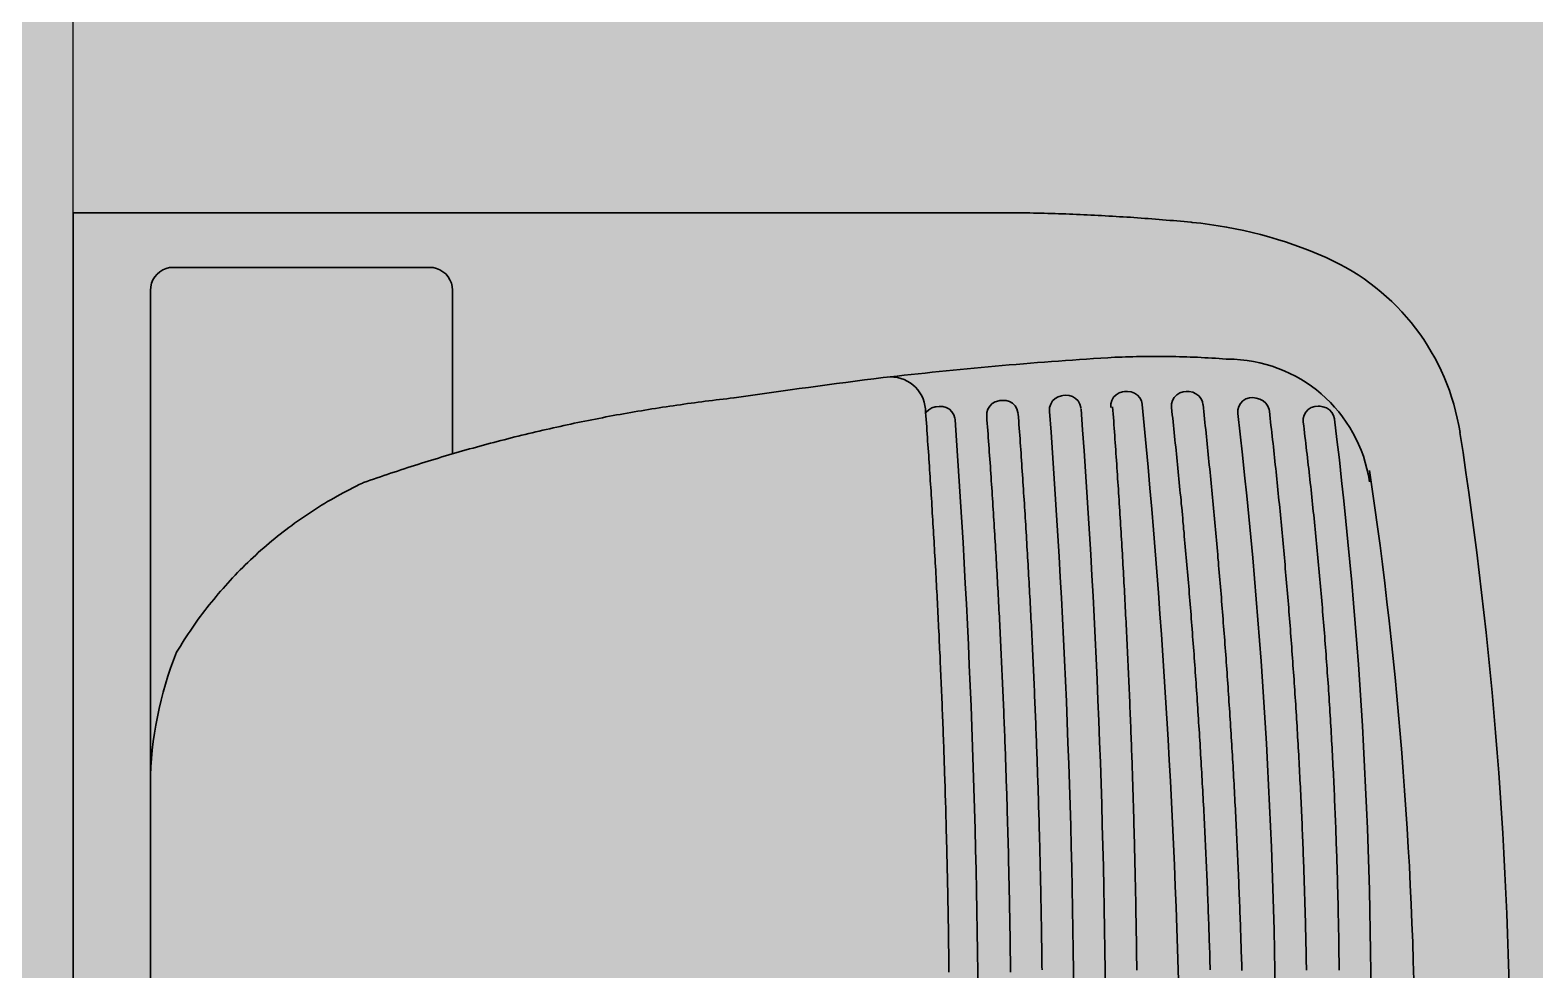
# Model space of a CAD drawing. Header units: metres. Extents: x -331 to 2982, y 362 to 2539.
# Drawn here: x 857.394 to 857.918, y 500.917 to 501.244 of the extents above; entities that cross this region are included whole.
import ezdxf

# ---------------------------------------------------------------- set-up
doc = ezdxf.new("R2010")
doc.units = ezdxf.units.M
doc.layers.get('0').update_dxf_attribs({"color": 251})
doc.layers.add('_salas', color=251, linetype='Continuous', plot=False)
for name, color, linetype in [('ALV', 251, 'Continuous'), ('ARQ-LOU', 251, 'Continuous'), ('SA-PAREDE', 251, 'Continuous')]:
    doc.layers.add(name, color=color, linetype=linetype)

# ---------------------------------------------------------------- blocks, each defined once
blk = doc.blocks.new('TQ.03+CT.25_P')
at = {"lineweight": 30}
for p, q in [((300, 0), (-300, 0)), ((-300, 0), (-300, -329.09)), ((-147.07, -36), (-148.14, -36.65)), ((-155.48, -41.4), (-156.5, -42.12)), ((-154.44, -40.69), (-155.48, -41.4)), ((-153.42, -40), (-154.44, -40.69)), ((-152.36, -39.32), (-153.42, -40)), ((-151.32, -38.63), (-152.36, -39.32)), ((-150.26, -37.96), (-151.32, -38.63)), ((-149.2, -37.31), (-150.26, -37.96)), ((-148.14, -36.65), (-149.2, -37.31)), ((-162.54, -46.58), (-163.52, -47.34)), ((-161.55, -45.81), (-162.54, -46.58)), ((-160.54, -45.05), (-161.55, -45.81)), ((-159.55, -44.31), (-160.54, -45.05)), ((-158.53, -43.57), (-159.55, -44.31)), ((-157.53, -42.84), (-158.53, -43.57)), ((-156.5, -42.12), (-157.53, -42.84)), ((-169.27, -52.16), (-170.21, -52.99)), ((-168.34, -51.33), (-169.27, -52.16)), ((-167.39, -50.52), (-168.34, -51.33)), ((-166.43, -49.72), (-167.39, -50.52)), ((-165.46, -48.91), (-166.43, -49.72)), ((-164.49, -48.14), (-165.46, -48.91)), ((-163.52, -47.34), (-164.49, -48.14)), ((-174.79, -57.24), (-175.68, -58.12)), ((-173.89, -56.37), (-174.79, -57.24)), ((-172.98, -55.51), (-173.89, -56.37)), ((-172.06, -54.66), (-172.98, -55.51)), ((-171.14, -53.82), (-172.06, -54.66)), ((-170.21, -52.99), (-171.14, -53.82)), ((-180.03, -62.6), (-180.88, -63.52)), ((-179.19, -61.68), (-180.03, -62.6)), ((-178.32, -60.78), (-179.19, -61.68)), ((-177.44, -59.88), (-178.32, -60.78)), ((-176.58, -59), (-177.44, -59.88)), ((-175.68, -58.12), (-176.58, -59)), ((-184.21, -67.26), (-185.02, -68.21)), ((-183.38, -66.3), (-184.21, -67.26)), ((-182.56, -65.37), (-183.38, -66.3)), ((-181.73, -64.43), (-182.56, -65.37)), ((-180.88, -63.52), (-181.73, -64.43)), ((-188.94, -73.06), (-189.7, -74.05)), ((-188.18, -72.07), (-188.94, -73.06)), ((-187.41, -71.1), (-188.18, -72.07)), ((-186.61, -70.13), (-187.41, -71.1)), ((-185.82, -69.16), (-186.61, -70.13)), ((-185.02, -68.21), (-185.82, -69.16)), ((-192.66, -78.09), (-193.39, -79.11)), ((-191.94, -77.06), (-192.66, -78.09)), ((-191.2, -76.06), (-191.94, -77.06)), ((-190.46, -75.05), (-191.2, -76.06)), ((-189.7, -74.05), (-190.46, -75.05)), ((-196.17, -83.25), (-196.86, -84.3)), ((-195.5, -82.21), (-196.17, -83.25)), ((-194.8, -81.17), (-195.5, -82.21)), ((-194.09, -80.13), (-194.8, -81.17)), ((-193.39, -79.11), (-194.09, -80.13)), ((-199.47, -88.56), (-200.11, -89.64)), ((-198.84, -87.49), (-199.47, -88.56)), ((-198.18, -86.43), (-198.84, -87.49)), ((-197.53, -85.35), (-198.18, -86.43)), ((-196.86, -84.3), (-197.53, -85.35)), ((-202.54, -94.01), (-203.12, -95.11)), ((-201.94, -92.9), (-202.54, -94.01)), ((-201.34, -91.81), (-201.94, -92.9)), ((-200.72, -90.73), (-201.34, -91.81)), ((-200.11, -89.64), (-200.72, -90.73)), ((-204.83, -98.46), (-205.38, -99.57)), ((-204.27, -97.33), (-204.83, -98.46)), ((-203.7, -96.22), (-204.27, -97.33)), ((-203.12, -95.11), (-203.7, -96.22)), ((-207.3, -104.54), (-207.71, -105.73)), ((-206.9, -103.36), (-207.3, -104.54)), ((-206.47, -102.18), (-206.9, -103.36)), ((-206.07, -101), (-206.47, -102.18)), ((-205.91, -100.7), (-206.07, -101)), ((-205.38, -99.57), (-205.91, -100.7)), ((-208.93, -109.27), (-209.33, -110.45)), ((-208.52, -108.09), (-208.93, -109.27)), ((-208.13, -106.91), (-208.52, -108.09)), ((-207.71, -105.73), (-208.13, -106.91)), ((-210.51, -114.02), (-210.9, -115.2)), ((-210.12, -112.84), (-210.51, -114.02)), ((-209.72, -111.64), (-210.12, -112.84)), ((-209.33, -110.45), (-209.72, -111.64)), ((-212.44, -119.96), (-212.81, -121.16)), ((-212.05, -118.78), (-212.44, -119.96)), ((-211.68, -117.58), (-212.05, -118.78)), ((-211.29, -116.4), (-211.68, -117.58)), ((-210.9, -115.2), (-211.29, -116.4)), ((-213.92, -124.74), (-214.29, -125.94)), ((-213.55, -123.54), (-213.92, -124.74)), ((-213.18, -122.34), (-213.55, -123.54)), ((-212.81, -121.16), (-213.18, -122.34)), ((-215.72, -130.72), (-216.07, -131.92)), ((-215.36, -129.52), (-215.72, -130.72)), ((-215.01, -128.32), (-215.36, -129.52)), ((-214.64, -127.12), (-215.01, -128.32)), ((-214.29, -125.94), (-214.64, -127.12)), ((-217.11, -135.52), (-217.44, -136.74)), ((-216.76, -134.32), (-217.11, -135.52)), ((-216.42, -133.12), (-216.76, -134.32)), ((-216.07, -131.92), (-216.42, -133.12)), ((-218.45, -140.33), (-218.79, -141.55)), ((-218.13, -139.13), (-218.45, -140.33)), ((-217.8, -137.94), (-218.13, -139.13)), ((-217.44, -136.74), (-217.8, -137.94)), ((-220.09, -146.37), (-220.41, -147.58)), ((-219.77, -145.17), (-220.09, -146.37)), ((-219.44, -143.97), (-219.77, -145.17)), ((-219.12, -142.75), (-219.44, -143.97)), ((-218.79, -141.55), (-219.12, -142.75)), ((-221.34, -151.22), (-221.64, -152.43)), ((-221.03, -150), (-221.34, -151.22)), ((-220.73, -148.8), (-221.03, -150)), ((-220.41, -147.58), (-220.73, -148.8)), ((-222.56, -156.07), (-222.84, -157.28)), ((-222.26, -154.85), (-222.56, -156.07)), ((-221.96, -153.63), (-222.26, -154.85)), ((-221.64, -152.43), (-221.96, -153.63)), ((-224.01, -162.14), (-224.29, -163.37)), ((-223.72, -160.92), (-224.01, -162.14)), ((-223.42, -159.72), (-223.72, -160.92)), ((-223.14, -158.5), (-223.42, -159.72)), ((-222.84, -157.28), (-223.14, -158.5)), ((-225.12, -167.02), (-225.4, -168.24)), ((-224.85, -165.8), (-225.12, -167.02)), ((-224.57, -164.59), (-224.85, -165.8)), ((-224.29, -163.37), (-224.57, -164.59)), ((-226.19, -171.91), (-226.46, -173.12)), ((-225.93, -170.67), (-226.19, -171.91)), ((-225.66, -169.46), (-225.93, -170.67)), ((-225.4, -168.24), (-225.66, -169.46)), ((-227.22, -176.79), (-227.48, -178.01)), ((-226.97, -175.58), (-227.22, -176.79)), ((-226.72, -174.34), (-226.97, -175.58)), ((-226.46, -173.12), (-226.72, -174.34)), ((-228.45, -182.93), (-228.68, -184.15)), ((-228.2, -181.7), (-228.45, -182.93)), ((-227.98, -180.46), (-228.2, -181.7)), ((-227.73, -179.25), (-227.98, -180.46)), ((-227.48, -178.01), (-227.73, -179.25)), ((-229.39, -187.84), (-229.62, -189.07)), ((-229.16, -186.6), (-229.39, -187.84)), ((-228.93, -185.38), (-229.16, -186.6)), ((-228.68, -184.15), (-228.93, -185.38)), ((-230.27, -192.76), (-230.48, -193.99)), ((-230.06, -191.52), (-230.27, -192.76)), ((-229.83, -190.29), (-230.06, -191.52)), ((-229.62, -189.07), (-229.83, -190.29)), ((-231.33, -198.91), (-231.52, -200.15)), ((-231.11, -197.68), (-231.33, -198.91)), ((-230.9, -196.44), (-231.11, -197.68)), ((-230.69, -195.23), (-230.9, -196.44)), ((-230.48, -193.99), (-230.69, -195.23)), ((-232.1, -203.85), (-232.3, -205.09)), ((-231.91, -202.62), (-232.1, -203.85)), ((-231.71, -201.38), (-231.91, -202.62)), ((-231.52, -200.15), (-231.71, -201.38)), ((-232.86, -208.79), (-233.04, -210.04)), ((-232.67, -207.56), (-232.86, -208.79)), ((-232.49, -206.32), (-232.67, -207.56)), ((-232.3, -205.09), (-232.49, -206.32)), ((-233.57, -213.75), (-233.73, -214.98)), ((-233.39, -212.51), (-233.57, -213.75)), ((-233.21, -211.28), (-233.39, -212.51)), ((-233.04, -210.04), (-233.21, -211.28)), ((-234.22, -218.7), (-234.38, -219.94)), ((-234.06, -217.47), (-234.22, -218.7)), ((-233.9, -216.23), (-234.06, -217.47)), ((-233.73, -214.98), (-233.9, -216.23)), ((-234.98, -224.91), (-235.14, -226.15)), ((-234.84, -223.66), (-234.98, -224.91)), ((-234.7, -222.42), (-234.84, -223.66)), ((-234.54, -221.19), (-234.7, -222.42)), ((-234.38, -219.94), (-234.54, -221.19)), ((-235.54, -229.87), (-235.56, -230.01)), ((-235.42, -228.63), (-235.54, -229.87)), ((-235.28, -227.4), (-235.42, -228.63)), ((-235.14, -226.15), (-235.28, -227.4)), ((-231.71, -296.49), (-230.52, -296.58)), ((-230.52, -296.58), (-229.27, -296.67)), ((-229.27, -296.67), (-228.02, -296.77)), ((-228.02, -296.77), (-226.78, -296.86)), ((-226.78, -296.86), (-225.53, -296.95)), ((-225.53, -296.95), (-224.28, -297.04)), ((-224.28, -297.04), (-223.04, -297.12)), ((-223.04, -297.12), (-221.79, -297.2)), ((-221.79, -297.2), (-220.54, -297.28)), ((-220.54, -297.28), (-219.3, -297.37)), ((-219.3, -297.37), (-218.05, -297.46)), ((-218.05, -297.46), (-216.8, -297.55)), ((-216.8, -297.55), (-215.55, -297.64)), ((-215.55, -297.64), (-214.31, -297.71)), ((-214.31, -297.71), (-213.06, -297.8)), ((-213.06, -297.8), (-211.81, -297.88)), ((-211.81, -297.88), (-210.57, -297.97)), ((-210.57, -297.97), (-209.32, -298.04)), ((-209.32, -298.04), (-208.07, -298.13)), ((-208.07, -298.13), (-206.81, -298.2)), ((-206.81, -298.2), (-205.58, -298.29)), ((-205.58, -298.29), (-204.33, -298.36)), ((-204.33, -298.36), (-203.08, -298.45)), ((-203.08, -298.45), (-201.84, -298.52)), ((-201.84, -298.52), (-200.59, -298.61)), ((-200.59, -298.61), (-199.34, -298.68)), ((-199.34, -298.68), (-198.08, -298.77)), ((-198.08, -298.77), (-196.85, -298.84)), ((-196.85, -298.84), (-195.6, -298.91)), ((-195.6, -298.91), (-194.34, -298.99)), ((-194.34, -298.99), (-193.09, -299.07)), ((-193.09, -299.07), (-191.86, -299.14)), ((-191.86, -299.14), (-190.6, -299.22)), ((-190.6, -299.22), (-189.35, -299.29)), ((-189.35, -299.29), (-188.1, -299.37)), ((-188.1, -299.37), (-186.87, -299.44)), ((-186.87, -299.44), (-185.61, -299.51)), ((-185.61, -299.51), (-184.36, -299.58)), ((-184.36, -299.58), (-183.13, -299.65)), ((-183.13, -299.65), (-181.87, -299.72)), ((-181.87, -299.72), (-180.62, -299.79)), ((-180.62, -299.79), (-179.37, -299.86)), ((-179.37, -299.86), (-178.12, -299.93)), ((-178.12, -299.93), (-176.88, -300)), ((-176.88, -300), (-175.63, -300.07)), ((-175.63, -300.07), (-174.38, -300.14)), ((-174.38, -300.14), (-173.12, -300.21)), ((-173.12, -300.21), (-171.89, -300.28)), ((-171.89, -300.28), (-170.64, -300.35)), ((-170.64, -300.35), (-169.38, -300.41)), ((-169.38, -300.41), (-168.13, -300.48)), ((-168.13, -300.48), (-166.9, -300.55)), ((-166.9, -300.55), (-165.65, -300.6)), ((-165.65, -300.6), (-164.39, -300.67)), ((-164.39, -300.67), (-163.14, -300.74)), ((-163.14, -300.74), (-161.91, -300.79)), ((-161.91, -300.79), (-160.65, -300.86)), ((-160.65, -300.86), (-159.4, -300.92)), ((-159.4, -300.92), (-158.15, -300.99)), ((-158.15, -300.99), (-156.9, -301.04)), ((-156.9, -301.04), (-155.66, -301.11)), ((-155.66, -301.11), (-154.41, -301.16)), ((-154.41, -301.16), (-153.16, -301.23)), ((-153.16, -301.23), (-151.9, -301.29)), ((-151.9, -301.29), (-150.65, -301.34)), ((-150.65, -301.34), (-149.42, -301.41)), ((-149.42, -301.41), (-148.17, -301.46)), ((-148.17, -301.46), (-146.91, -301.52)), ((-146.91, -301.52), (-145.66, -301.59)), ((-145.66, -301.59), (-144.43, -301.64)), ((-144.43, -301.64), (-143.17, -301.69)), ((-143.17, -301.69), (-141.92, -301.75)), ((-141.92, -301.75), (-140.67, -301.8)), ((-140.67, -301.8), (-139.42, -301.85)), ((-139.42, -301.85), (-138.18, -301.9)), ((-138.18, -301.9), (-136.93, -301.96)), ((-136.93, -301.96), (-135.68, -302.03)), ((-135.68, -302.03), (-134.42, -302.06)), ((-134.42, -302.06), (-133.17, -302.12)), ((-133.17, -302.12), (-131.94, -302.17)), ((-131.94, -302.17), (-130.69, -302.22)), ((-130.69, -302.22), (-129.43, -302.28)), ((-129.43, -302.28), (-128.18, -302.33)), ((-128.18, -302.33), (-126.93, -302.38)), ((-126.93, -302.38), (-125.68, -302.43)), ((-125.68, -302.43), (-124.44, -302.47)), ((-124.44, -302.47), (-123.19, -302.52)), ((-123.19, -302.52), (-121.94, -302.58)), ((-121.94, -302.58), (-120.68, -302.63)), ((-120.68, -302.63), (-119.43, -302.66)), ((-119.43, -302.66), (-118.2, -302.72)), ((-118.2, -302.72), (-116.94, -302.75)), ((-116.94, -302.75), (-115.69, -302.8)), ((-115.69, -302.8), (-114.44, -302.86)), ((-114.44, -302.86), (-113.19, -302.89)), ((-113.19, -302.89), (-111.95, -302.95)), ((-111.95, -302.95), (-110.7, -302.98)), ((-110.7, -302.98), (-109.45, -303.02)), ((-109.45, -303.02), (-108.2, -303.07)), ((-108.2, -303.07), (-106.94, -303.1)), ((-106.94, -303.1), (-105.69, -303.16)), ((-105.69, -303.16), (-104.46, -303.19)), ((-104.46, -303.19), (-103.2, -303.23)), ((-103.2, -303.23), (-101.95, -303.28)), ((-101.95, -303.28), (-100.7, -303.32)), ((-100.7, -303.32), (-99.45, -303.35)), ((-99.45, -303.35), (-98.19, -303.39)), ((-98.19, -303.39), (-96.96, -303.42)), ((-96.96, -303.42), (-95.71, -303.46)), ((-95.71, -303.46), (-94.46, -303.51)), ((-94.46, -303.51), (-93.2, -303.55)), ((-93.2, -303.55), (-91.95, -303.58)), ((-91.95, -303.58), (-90.7, -303.62)), ((-90.7, -303.62), (-89.46, -303.65)), ((-89.46, -303.65), (-88.21, -303.69)), ((-88.21, -303.69), (-86.96, -303.72)), ((-86.96, -303.72), (-85.71, -303.76)), ((-85.71, -303.76), (-84.45, -303.77)), ((-84.45, -303.77), (-83.2, -303.81)), ((-83.2, -303.81), (-81.97, -303.85)), ((-81.97, -303.85), (-80.71, -303.88)), ((-80.71, -303.88), (-79.46, -303.92)), ((-79.46, -303.92), (-78.21, -303.93)), ((-78.21, -303.93), (-76.96, -303.97)), ((-76.96, -303.97), (-75.71, -304)), ((-75.71, -304), (-74.45, -304.02)), ((-74.45, -304.02), (-73.22, -304.06)), ((-73.22, -304.06), (-71.97, -304.09)), ((-71.97, -304.09), (-70.71, -304.11)), ((-70.71, -304.11), (-69.46, -304.15)), ((-69.46, -304.15), (-68.21, -304.16)), ((-68.21, -304.16), (-66.96, -304.2)), ((-66.96, -304.2), (-65.7, -304.22)), ((-65.7, -304.22), (-64.47, -304.25)), ((-64.47, -304.25), (-63.22, -304.27)), ((-63.22, -304.27), (-61.96, -304.3)), ((-61.96, -304.3), (-60.71, -304.32)), ((-60.71, -304.32), (-59.46, -304.34)), ((-59.46, -304.34), (-58.21, -304.37)), ((-58.21, -304.37), (-56.97, -304.39)), ((-56.97, -304.39), (-55.72, -304.41)), ((-55.72, -304.41), (-54.47, -304.43)), ((-54.47, -304.43), (-53.22, -304.46)), ((-53.22, -304.46), (-51.96, -304.48)), ((-51.96, -304.48), (-50.71, -304.5)), ((-50.71, -304.5), (-49.46, -304.52)), ((-49.46, -304.52), (-48.22, -304.53)), ((-48.22, -304.53), (-46.97, -304.55)), ((-46.97, -304.55), (-45.72, -304.57)), ((-45.72, -304.57), (-44.47, -304.59)), ((-44.47, -304.59), (-43.21, -304.6)), ((-43.21, -304.6), (-41.96, -304.62)), ((-41.96, -304.62), (-40.71, -304.64)), ((-40.71, -304.64), (-39.48, -304.66)), ((-39.48, -304.66), (-38.22, -304.67)), ((-38.22, -304.67), (-36.97, -304.67)), ((-36.97, -304.67), (-35.72, -304.69)), ((-300, -329.09), (-299.98, -330.34)), ((-299.98, -330.34), (-299.96, -331.59)), ((-299.96, -331.59), (-299.93, -332.84)), ((-299.93, -332.84), (-299.91, -334.09)), ((-299.91, -334.09), (-299.88, -335.34)), ((-299.88, -335.34), (-299.86, -336.59)), ((-299.86, -336.59), (-299.82, -337.83)), ((-299.82, -337.83), (-299.79, -339.08)), ((-299.79, -339.08), (-299.75, -340.33)), ((-299.75, -340.33), (-299.7, -341.59)), ((-299.7, -341.59), (-299.66, -342.84)), ((-299.66, -342.84), (-299.63, -344.09)), ((-299.63, -344.09), (-299.58, -345.33)), ((-299.58, -345.33), (-299.52, -346.58)), ((-299.52, -346.58), (-299.49, -347.83)), ((-299.49, -347.83), (-299.44, -349.08)), ((-299.44, -349.08), (-299.38, -350.34)), ((-299.38, -350.34), (-299.31, -351.57)), ((-299.31, -351.57), (-299.26, -352.82)), ((-299.26, -352.82), (-299.21, -354.07)), ((-299.21, -354.07), (-299.14, -355.33)), ((-299.14, -355.33), (-299.08, -356.56)), ((-299.08, -356.56), (-299.01, -357.81)), ((-299.01, -357.81), (-298.94, -359.07)), ((-298.94, -359.07), (-298.87, -360.32)), ((-298.87, -360.32), (-298.8, -361.57)), ((-249.62, -361.16), (-249.69, -362.41)), ((-249.56, -359.92), (-249.62, -361.16)), ((-298.8, -361.57), (-298.73, -362.81)), ((-298.73, -362.81), (-298.64, -364.06)), ((-298.64, -364.06), (-298.57, -365.31)), ((-298.57, -365.31), (-298.48, -366.55)), ((-249.83, -366.16), (-249.86, -367.42)), ((-249.78, -364.91), (-249.83, -366.16)), ((-249.74, -363.66), (-249.78, -364.91)), ((-249.69, -362.41), (-249.74, -363.66)), ((-298.48, -366.55), (-298.41, -367.8)), ((-298.41, -367.8), (-298.32, -369.05)), ((-298.32, -369.05), (-298.24, -370.3)), ((-298.24, -370.3), (-298.15, -371.54)), ((-298.15, -371.54), (-298.06, -372.79)), ((-249.95, -371.16), (-249.97, -372.41)), ((-249.94, -369.9), (-249.95, -371.16)), ((-249.9, -368.65), (-249.94, -369.9)), ((-249.86, -367.42), (-249.9, -368.65)), ((-298.06, -372.79), (-297.95, -374.04)), ((-297.95, -374.04), (-297.87, -375.28)), ((-297.87, -375.28), (-297.78, -376.53)), ((-297.78, -376.53), (-297.67, -377.78)), ((-249.99, -373.66), (-250.01, -374.91)), ((-250.01, -374.91), (-250.01, -376.15)), ((-250.01, -376.15), (-250.01, -377.4)), ((-249.97, -372.41), (-249.99, -373.66)), ((-297.67, -377.78), (-297.57, -379.02)), ((-297.57, -379.02), (-297.46, -380.27)), ((-297.46, -380.27), (-297.35, -381.5)), ((-297.35, -381.5), (-297.25, -382.76)), ((-250.01, -377.4), (-250.01, -378.65)), ((-250.01, -378.65), (-249.99, -379.91)), ((-249.99, -379.91), (-249.97, -381.16)), ((-249.97, -381.16), (-249.95, -382.41)), ((-297.25, -382.76), (-297.14, -384.01)), ((-297.14, -384.01), (-297.04, -385.24)), ((-297.04, -385.24), (-296.91, -386.49)), ((-296.91, -386.49), (-296.81, -387.73)), ((-249.95, -382.41), (-249.94, -383.66)), ((-249.94, -383.66), (-249.9, -384.9)), ((-249.9, -384.9), (-249.86, -386.15)), ((-249.86, -386.15), (-249.83, -387.4)), ((-296.81, -387.73), (-296.68, -388.98)), ((-296.68, -388.98), (-296.65, -389.26)), ((-249.83, -387.4), (-249.79, -388.65)), ((-249.79, -388.65), (-249.74, -389.91)), ((-249.74, -389.91), (-249.69, -391.16)), ((-249.69, -391.16), (-249.64, -392.39)), ((-249.64, -392.39), (-249.56, -393.65)), ((-249.56, -393.65), (-249.49, -394.9)), ((-249.49, -394.9), (-249.42, -396.15)), ((-249.42, -396.15), (-249.35, -397.39)), ((-249.35, -397.39), (-249.27, -398.64)), ((-249.27, -398.64), (-249.18, -399.89)), ((-249.18, -399.89), (-249.09, -401.14)), ((-249.09, -401.14), (-249.07, -401.55))]:
    blk.add_line(p, q, dxfattribs=at)
for points in [[(0, -26.9), (-273, -26.9), (-274.25, -27), (-275.45, -27.29), (-276.61, -27.76), (-277.67, -28.42), (-278.62, -29.21), (-279.43, -30.16), (-280.1, -31.22), (-280.58, -32.37), (-280.9, -33.57), (-281, -34.82), (-281, -34.91), (-281, -124), (-280.9, -125.25), (-280.62, -126.47), (-280.14, -127.62), (-279.49, -128.67), (-278.69, -129.63), (-277.74, -130.44), (-276.68, -131.11), (-275.54, -131.59), (-274.34, -131.9), (-273.1, -132.01), (-273, -132.01), (-216.09, -132.01)], [(-230.28, -296.59), (-230.61, -296.79), (-231.47, -297.67), (-232.11, -298.75), (-232.44, -299.95), (-232.48, -300.2), (-232.6, -301.31)], [(-232.58, -301.32), (-232.57, -302.56), (-232.23, -303.76), (-231.61, -304.83), (-230.77, -305.72), (-229.71, -306.37), (-228.53, -306.74), (-228.02, -306.81)], [(-229.22, -317.82), (-230.45, -317.87), (-231.65, -318.22), (-232.71, -318.86), (-233.59, -319.74), (-234.23, -320.8), (-234.56, -322), (-234.61, -322.37)], [(-229.22, -317.83), (-227.96, -317.92), (-226.71, -318.01), (-225.48, -318.1), (-224.22, -318.2), (-222.97, -318.29), (-221.74, -318.38), (-220.48, -318.47), (-219.23, -318.56), (-218, -318.65), (-216.75, -318.73), (-215.49, -318.82), (-214.24, -318.91), (-213.01, -319), (-211.75, -319.09), (-210.5, -319.16), (-209.27, -319.25), (-208.01, -319.33), (-206.76, -319.42), (-205.53, -319.49), (-204.27, -319.58), (-203.02, -319.67), (-201.77, -319.74), (-200.54, -319.83), (-199.28, -319.92), (-198.03, -319.99), (-196.78, -320.07), (-195.54, -320.15), (-194.29, -320.23), (-193.04, -320.3), (-191.8, -320.37), (-190.55, -320.46), (-189.3, -320.53), (-188.05, -320.6), (-186.81, -320.69), (-185.56, -320.76), (-184.31, -320.83), (-183.06, -320.9), (-181.82, -320.99), (-180.57, -321.06), (-179.32, -321.13), (-178.06, -321.2), (-176.83, -321.27), (-175.58, -321.34), (-174.32, -321.42), (-173.07, -321.49), (-171.84, -321.56), (-170.58, -321.63), (-169.33, -321.7), (-168.08, -321.77), (-166.85, -321.82), (-165.59, -321.89), (-164.34, -321.96), (-163.09, -322.03), (-161.85, -322.1), (-160.6, -322.16), (-159.35, -322.23), (-158.1, -322.3), (-156.84, -322.35), (-155.61, -322.42), (-154.36, -322.47), (-153.1, -322.54), (-151.85, -322.6), (-150.62, -322.67), (-149.37, -322.72), (-148.11, -322.79), (-146.86, -322.84), (-145.61, -322.9), (-144.37, -322.97), (-143.12, -323.02), (-141.87, -323.07), (-140.62, -323.13), (-139.38, -323.2), (-138.13, -323.25), (-136.88, -323.3), (-135.62, -323.36), (-134.37, -323.41), (-133.14, -323.46), (-131.88, -323.51), (-130.63, -323.57), (-129.38, -323.62), (-128.13, -323.67), (-126.88, -323.73), (-125.64, -323.78), (-124.39, -323.83), (-123.14, -323.88), (-121.88, -323.92), (-120.63, -323.97), (-119.4, -324.03), (-118.14, -324.08), (-116.89, -324.11), (-115.64, -324.17), (-114.39, -324.22), (-113.15, -324.25), (-111.9, -324.31), (-110.65, -324.34), (-109.4, -324.4), (-108.14, -324.43), (-106.89, -324.48), (-105.66, -324.52), (-104.4, -324.57), (-103.15, -324.61), (-101.9, -324.64), (-100.65, -324.7), (-99.39, -324.73), (-98.16, -324.77), (-96.91, -324.82), (-95.65, -324.85), (-94.4, -324.89), (-93.15, -324.93), (-91.9, -324.96), (-90.66, -325), (-89.41, -325.03), (-88.16, -325.07), (-86.91, -325.1), (-85.65, -325.14), (-84.4, -325.17), (-83.17, -325.21), (-81.91, -325.24), (-80.66, -325.28), (-79.41, -325.31), (-78.16, -325.35), (-76.9, -325.37), (-75.67, -325.4), (-74.42, -325.44), (-73.17, -325.45), (-71.91, -325.49), (-70.66, -325.52), (-69.41, -325.54), (-68.16, -325.58), (-66.92, -325.61), (-65.67, -325.63), (-64.42, -325.67), (-63.16, -325.68), (-61.91, -325.7), (-60.66, -325.74), (-59.42, -325.75), (-58.17, -325.79), (-56.92, -325.81), (-55.67, -325.82), (-54.42, -325.84), (-53.16, -325.88), (-51.91, -325.9), (-50.68, -325.91), (-49.42, -325.93), (-48.17, -325.95), (-46.92, -325.97), (-45.67, -325.98), (-44.41, -326), (-43.16, -326.02), (-41.93, -326.04), (-40.67, -326.05), (-39.42, -326.07), (-38.17, -326.09), (-36.92, -326.11), (-35.67, -326.12)], [(-234.61, -322.35), (-234.7, -323.32), (-234.65, -324.55), (-234.31, -325.75), (-233.68, -326.81), (-232.8, -327.69), (-231.74, -328.33), (-230.54, -328.68), (-230.13, -328.74)], [(-230.03, -328.77), (-228.77, -328.86), (-227.52, -328.95), (-226.29, -329.03), (-225.04, -329.12), (-223.78, -329.21), (-222.55, -329.32), (-221.3, -329.41), (-220.04, -329.49), (-218.79, -329.58), (-217.56, -329.67), (-216.3, -329.76), (-215.05, -329.83), (-213.82, -329.92), (-212.56, -330.01), (-211.31, -330.09), (-210.08, -330.18), (-208.83, -330.27), (-207.57, -330.34), (-206.34, -330.43), (-205.09, -330.52), (-203.83, -330.59), (-202.58, -330.68), (-201.35, -330.76), (-200.09, -330.83), (-198.84, -330.92), (-197.59, -330.99), (-196.35, -331.08), (-195.1, -331.15), (-193.85, -331.24), (-192.62, -331.31), (-191.36, -331.4), (-190.11, -331.47), (-188.86, -331.54), (-187.62, -331.63), (-186.37, -331.7), (-185.12, -331.77), (-183.87, -331.84), (-182.63, -331.91), (-181.38, -332), (-180.13, -332.07), (-178.87, -332.14), (-177.64, -332.21), (-176.39, -332.28), (-175.14, -332.35), (-173.88, -332.42), (-172.65, -332.49), (-171.4, -332.56), (-170.14, -332.63), (-168.89, -332.69), (-167.66, -332.76), (-166.4, -332.83), (-165.15, -332.9), (-163.9, -332.97), (-162.66, -333.02), (-161.41, -333.09), (-160.16, -333.16), (-158.91, -333.22), (-157.66, -333.29), (-156.42, -333.36), (-155.17, -333.41), (-153.92, -333.48), (-152.66, -333.53), (-151.43, -333.6), (-150.18, -333.66), (-148.92, -333.71), (-147.67, -333.78), (-146.42, -333.83), (-145.18, -333.9), (-143.93, -333.96), (-142.68, -334.01), (-141.43, -334.06), (-140.19, -334.13), (-138.94, -334.19), (-137.69, -334.24), (-136.44, -334.29), (-135.18, -334.34), (-133.95, -334.4), (-132.7, -334.45), (-131.44, -334.5), (-130.19, -334.56), (-128.94, -334.61), (-127.7, -334.66), (-126.45, -334.71), (-125.2, -334.77), (-123.95, -334.82), (-122.7, -334.87), (-121.44, -334.91), (-120.21, -334.96), (-118.96, -335.01), (-117.7, -335.05), (-116.45, -335.1), (-115.2, -335.16), (-113.96, -335.19), (-112.71, -335.24), (-111.46, -335.3), (-110.21, -335.33), (-108.95, -335.38), (-107.7, -335.42), (-106.47, -335.46), (-105.22, -335.51), (-103.96, -335.54), (-102.71, -335.6), (-101.46, -335.63), (-100.22, -335.67), (-98.97, -335.72), (-97.72, -335.76), (-96.47, -335.79), (-95.21, -335.83), (-93.96, -335.86), (-92.73, -335.9), (-91.47, -335.95), (-90.22, -335.98), (-88.97, -336.02), (-87.72, -336.06), (-86.47, -336.09), (-85.23, -336.13), (-83.98, -336.16), (-82.73, -336.18), (-81.47, -336.21), (-80.22, -336.25), (-78.97, -336.28), (-77.72, -336.32), (-76.48, -336.36), (-75.23, -336.37), (-73.98, -336.41), (-72.72, -336.44), (-71.47, -336.46), (-70.22, -336.5), (-68.99, -336.53), (-67.73, -336.55), (-66.48, -336.58), (-65.23, -336.6), (-63.98, -336.64), (-62.72, -336.65), (-61.47, -336.67), (-60.24, -336.71), (-58.98, -336.73), (-57.73, -336.76), (-56.48, -336.78), (-55.23, -336.8), (-53.97, -336.81), (-52.72, -336.85), (-51.49, -336.87), (-50.24, -336.88), (-48.98, -336.9), (-47.73, -336.92), (-46.48, -336.94), (-45.23, -336.95), (-43.97, -336.97), (-42.74, -336.99), (-41.49, -337.01), (-40.23, -337.03), (-38.98, -337.04), (-37.73, -337.06), (-36.48, -337.08)], [(-231, -339.67), (-232.23, -339.72), (-233.41, -340.08), (-234.49, -340.71), (-235.35, -341.59), (-235.99, -342.65), (-236.34, -343.85), (-236.39, -344.29), (-236.47, -345.28), (-236.41, -346.52), (-236.04, -347.7), (-235.39, -348.76), (-234.51, -349.64), (-233.43, -350.25), (-232.23, -350.59), (-231.9, -350.62)], [(-232.27, -361), (-233.5, -361.01), (-234.7, -361.37), (-235.78, -361.98), (-236.66, -362.85), (-237.31, -363.91), (-237.66, -365.09), (-237.75, -365.79)], [(-232.46, -361.63), (-231.21, -361.72), (-229.97, -361.83), (-228.72, -361.91), (-227.47, -362), (-226.23, -362.09), (-224.98, -362.18), (-223.73, -362.27), (-222.5, -362.35), (-221.24, -362.44), (-219.99, -362.53), (-218.74, -362.62), (-217.5, -362.71), (-216.25, -362.8), (-215, -362.88), (-213.76, -362.97), (-212.51, -363.04), (-211.26, -363.13), (-210.02, -363.22), (-208.77, -363.31), (-207.52, -363.38), (-206.27, -363.47), (-205.03, -363.55), (-203.78, -363.62), (-202.53, -363.71), (-201.29, -363.8), (-200.04, -363.87), (-198.79, -363.96), (-197.54, -364.03), (-196.3, -364.1), (-195.05, -364.19), (-193.8, -364.26), (-192.54, -364.35), (-191.31, -364.42), (-190.06, -364.49), (-188.81, -364.58), (-187.57, -364.65), (-186.32, -364.72), (-185.07, -364.79), (-183.81, -364.86), (-182.58, -364.93), (-181.33, -365.02), (-180.07, -365.09), (-178.82, -365.16), (-177.59, -365.23), (-176.33, -365.3), (-175.08, -365.37), (-173.83, -365.44), (-172.6, -365.51), (-171.34, -365.56), (-170.09, -365.64), (-168.84, -365.71), (-167.59, -365.78), (-166.35, -365.85), (-165.1, -365.9), (-163.85, -365.97), (-162.59, -366.04), (-161.36, -366.09), (-160.11, -366.16), (-158.85, -366.24), (-157.6, -366.29), (-156.37, -366.36), (-155.12, -366.41), (-153.86, -366.48), (-152.61, -366.53), (-151.36, -366.61), (-150.12, -366.66), (-148.87, -366.71), (-147.62, -366.78), (-146.37, -366.83), (-145.11, -366.89), (-143.88, -366.96), (-142.63, -367.01), (-141.37, -367.06), (-140.12, -367.12), (-138.89, -367.17), (-137.64, -367.24), (-136.38, -367.29), (-135.13, -367.35), (-133.88, -367.4), (-132.64, -367.45), (-131.39, -367.51), (-130.14, -367.56), (-128.89, -367.61), (-127.63, -367.65), (-126.38, -367.7), (-125.15, -367.75), (-123.89, -367.8), (-122.64, -367.86), (-121.39, -367.91), (-120.14, -367.95), (-118.9, -368), (-117.65, -368.05), (-116.4, -368.09), (-115.15, -368.14), (-113.89, -368.18), (-112.66, -368.23), (-111.41, -368.28), (-110.15, -368.32), (-108.9, -368.37), (-107.65, -368.4), (-106.4, -368.44), (-105.16, -368.49), (-103.91, -368.53), (-102.66, -368.56), (-101.41, -368.62), (-100.15, -368.65), (-98.9, -368.69), (-97.67, -368.72), (-96.41, -368.78), (-95.16, -368.81), (-93.91, -368.85), (-92.66, -368.88), (-91.4, -368.92), (-90.17, -368.95), (-88.92, -368.99), (-87.66, -369.02), (-86.41, -369.06), (-85.16, -369.09), (-83.91, -369.13), (-82.67, -369.16), (-81.42, -369.2), (-80.17, -369.23), (-78.92, -369.25), (-77.66, -369.29), (-76.41, -369.32), (-75.16, -369.36), (-73.92, -369.37), (-72.67, -369.41), (-71.42, -369.45), (-70.17, -369.46), (-68.91, -369.5), (-67.66, -369.52), (-66.43, -369.55), (-65.18, -369.57), (-63.92, -369.6), (-62.67, -369.62), (-61.42, -369.66), (-60.17, -369.67), (-58.91, -369.69), (-57.68, -369.73), (-56.43, -369.75), (-55.17, -369.76), (-53.92, -369.78), (-52.67, -369.82), (-51.42, -369.83), (-50.16, -369.85), (-48.93, -369.87), (-47.68, -369.89), (-46.43, -369.9), (-45.17, -369.92), (-43.92, -369.94), (-42.67, -369.96), (-41.42, -369.97), (-40.18, -369.99), (-38.93, -370.01), (-37.68, -370.03), (-36.42, -370.05)], [(-232.23, -382.11), (-233.47, -382.13), (-234.67, -382.46), (-235.74, -383.06), (-236.64, -383.93), (-237.29, -384.97), (-237.68, -386.15), (-237.77, -387.24), (-237.74, -388.27)], [(-232.21, -382.13), (-230.98, -382.25), (-229.73, -382.39), (-228.49, -382.53), (-227.24, -382.66), (-226.01, -382.8), (-224.77, -382.92), (-223.52, -383.04), (-222.28, -383.19), (-221.03, -383.31), (-219.8, -383.43), (-218.54, -383.57), (-217.31, -383.7), (-216.06, -383.82), (-214.82, -383.94), (-213.57, -384.07), (-212.34, -384.21), (-211.08, -384.33), (-209.85, -384.46), (-208.6, -384.58), (-207.36, -384.7), (-206.11, -384.83), (-204.86, -384.93), (-203.62, -385.06), (-202.37, -385.18), (-201.13, -385.3), (-199.88, -385.43), (-198.65, -385.53), (-197.4, -385.66), (-196.16, -385.78), (-194.91, -385.88), (-193.67, -386.01), (-192.42, -386.11), (-191.17, -386.24), (-189.93, -386.34), (-188.68, -386.47), (-187.45, -386.57), (-186.19, -386.68), (-184.96, -386.8), (-183.71, -386.91), (-182.46, -387.01), (-181.22, -387.12), (-179.97, -387.24), (-178.73, -387.35), (-177.48, -387.45), (-176.23, -387.56), (-174.99, -387.67), (-173.74, -387.77), (-172.51, -387.88), (-171.25, -387.98), (-170, -388.09), (-168.77, -388.2), (-167.52, -388.28), (-166.26, -388.39), (-165.03, -388.5), (-163.78, -388.6), (-162.52, -388.69), (-161.29, -388.8), (-160.04, -388.9), (-158.8, -388.99), (-157.55, -389.09), (-156.3, -389.18), (-155.06, -389.29), (-153.81, -389.38), (-152.56, -389.47), (-151.32, -389.57), (-150.07, -389.66), (-148.82, -389.75), (-147.58, -389.85), (-146.33, -389.94), (-145.08, -390.03), (-143.84, -390.12), (-142.59, -390.21), (-141.34, -390.29), (-140.1, -390.38), (-138.85, -390.47), (-137.6, -390.56), (-136.35, -390.65), (-135.11, -390.74), (-133.86, -390.82), (-132.61, -390.91), (-131.37, -391), (-130.12, -391.07), (-128.87, -391.16), (-127.63, -391.25), (-126.38, -391.32), (-125.13, -391.41), (-123.88, -391.49), (-122.64, -391.56), (-121.39, -391.65), (-120.14, -391.72), (-118.89, -391.81), (-117.65, -391.88), (-116.4, -391.95), (-115.15, -392.04), (-113.91, -392.11), (-112.66, -392.18), (-111.41, -392.25), (-110.15, -392.34), (-108.92, -392.41), (-107.67, -392.48), (-106.41, -392.55), (-105.16, -392.62), (-103.93, -392.69), (-102.68, -392.76), (-101.42, -392.83), (-100.17, -392.9), (-98.94, -392.98), (-97.68, -393.05), (-96.43, -393.1), (-95.18, -393.17), (-93.93, -393.24), (-92.69, -393.31), (-91.44, -393.36), (-90.19, -393.43), (-88.93, -393.49), (-87.7, -393.56), (-86.45, -393.61), (-85.2, -393.68), (-83.94, -393.73), (-82.69, -393.8), (-81.46, -393.86), (-80.2, -393.91), (-78.95, -393.98), (-77.7, -394.03), (-76.46, -394.09), (-75.21, -394.14), (-73.96, -394.21), (-72.71, -394.26), (-71.45, -394.32), (-70.22, -394.37), (-68.97, -394.42), (-67.72, -394.47), (-66.46, -394.53), (-65.21, -394.58), (-63.98, -394.63), (-62.72, -394.67), (-61.47, -394.72), (-60.22, -394.77), (-58.97, -394.83), (-57.71, -394.86), (-56.48, -394.92), (-55.23, -394.97), (-53.97, -395), (-52.72, -395.06), (-51.47, -395.09), (-50.24, -395.15), (-48.98, -395.18), (-47.73, -395.23), (-46.48, -395.27), (-45.23, -395.3), (-43.97, -395.36), (-42.74, -395.39), (-41.49, -395.43), (-40.23, -395.46), (-38.98, -395.5), (-37.73, -395.55), (-36.48, -395.59)], [(-237.74, -388.28), (-237.52, -389.5), (-237.03, -390.63), (-236.27, -391.62), (-235.3, -392.38), (-234.17, -392.89), (-233.27, -393.06)], [(-233.25, -393.08), (-232.02, -393.2), (-230.79, -393.35), (-229.53, -393.47), (-228.3, -393.61), (-227.05, -393.73), (-225.81, -393.88), (-224.56, -394), (-223.32, -394.14), (-222.07, -394.26), (-220.84, -394.39), (-219.58, -394.53), (-218.35, -394.65), (-217.1, -394.77), (-215.86, -394.9), (-214.61, -395.02), (-213.38, -395.15), (-212.12, -395.27), (-210.89, -395.39), (-209.64, -395.52), (-208.4, -395.64), (-207.15, -395.76), (-205.91, -395.89), (-204.66, -396.01), (-203.43, -396.13), (-202.18, -396.26), (-200.92, -396.36), (-199.69, -396.49), (-198.44, -396.61), (-197.2, -396.71), (-195.95, -396.84), (-194.71, -396.94), (-193.46, -397.07), (-192.23, -397.19), (-190.97, -397.3), (-189.72, -397.4), (-188.49, -397.53), (-187.24, -397.63), (-186, -397.74), (-184.75, -397.86), (-183.5, -397.97), (-182.26, -398.07), (-181.01, -398.18), (-179.77, -398.28), (-178.52, -398.41), (-177.27, -398.51), (-176.03, -398.62), (-174.78, -398.73), (-173.55, -398.83), (-172.3, -398.94), (-171.04, -399.03), (-169.81, -399.13), (-168.56, -399.24), (-167.32, -399.34), (-166.07, -399.45), (-164.82, -399.54), (-163.58, -399.64), (-162.33, -399.75), (-161.08, -399.84), (-159.84, -399.94), (-158.59, -400.03), (-157.34, -400.14), (-156.1, -400.23), (-154.85, -400.33), (-153.6, -400.42), (-152.36, -400.52), (-151.11, -400.61), (-149.86, -400.7), (-148.62, -400.81), (-147.37, -400.9), (-146.12, -400.98), (-144.88, -401.07), (-143.63, -401.16), (-142.38, -401.25), (-141.15, -401.34), (-139.89, -401.42), (-138.64, -401.51), (-137.41, -401.6), (-136.15, -401.69), (-134.9, -401.78), (-133.65, -401.87), (-132.41, -401.95), (-131.16, -402.02), (-129.91, -402.11), (-128.67, -402.2), (-127.42, -402.27), (-126.17, -402.36), (-124.94, -402.45), (-123.68, -402.52), (-122.43, -402.61), (-121.18, -402.68), (-119.94, -402.77), (-118.69, -402.84), (-117.44, -402.91), (-116.19, -402.99), (-114.95, -403.06), (-113.7, -403.14), (-112.45, -403.22), (-111.19, -403.29), (-109.96, -403.36), (-108.71, -403.44), (-107.46, -403.51), (-106.2, -403.58), (-104.97, -403.65), (-103.72, -403.72), (-102.46, -403.79), (-101.21, -403.86), (-99.98, -403.93), (-98.72, -404), (-97.47, -404.07), (-96.22, -404.12), (-94.98, -404.19), (-93.73, -404.26), (-92.48, -404.33), (-91.23, -404.39), (-89.99, -404.46), (-88.74, -404.51), (-87.49, -404.58), (-86.24, -404.63), (-84.98, -404.71), (-83.75, -404.76), (-82.5, -404.83), (-81.24, -404.88), (-79.99, -404.93), (-78.74, -404.99), (-77.5, -405.06), (-76.25, -405.11), (-75, -405.16), (-73.75, -405.22), (-72.51, -405.27), (-71.26, -405.32), (-70.01, -405.38), (-68.76, -405.43), (-67.5, -405.48), (-66.27, -405.53), (-65.02, -405.59), (-63.76, -405.64), (-62.51, -405.69), (-61.26, -405.75), (-60.01, -405.78), (-58.77, -405.83), (-57.52, -405.89), (-56.27, -405.92), (-55.02, -405.98), (-53.76, -406.03), (-52.53, -406.06), (-51.28, -406.12), (-50.02, -406.15), (-48.77, -406.2), (-47.52, -406.24), (-46.27, -406.28), (-45.03, -406.33), (-43.78, -406.36), (-42.53, -406.4), (-41.27, -406.43), (-40.02, -406.49), (-38.77, -406.52), (-37.54, -406.56), (-36.28, -406.59)], [(-249.05, -401.55), (-249.05, -401.92)]]:
    blk.add_lwpolyline(points, dxfattribs=at)
for points in [[(-237.74, -365.79), (-237.77, -366.8), (-237.66, -368.03), (-237.26, -369.2), (-236.55, -370.24), (-235.64, -371.07), (-234.54, -371.65), (-233.34, -371.93), (-233.25, -371.93, 0.019426), (0.04, -385.37, 0.019439)], [(0.04, -418.38, -0.028985), (-230.12, -405.18), (-231.37, -405.18), (-232.57, -405.5), (-233.64, -406.1), (-234.54, -406.95), (-235.21, -408), (-235.6, -409.19), (-235.69, -410.42), (-235.48, -411.62), (-235.09, -412.8), (-235.07, -412.85), (-234.51, -413.97), (-233.7, -414.9), (-232.69, -415.61), (-231.53, -416.05), (-230.93, -416.15), (-229.67, -416.29), (-228.44, -416.44), (-227.19, -416.58), (-225.95, -416.72), (-224.7, -416.86), (-223.47, -417), (-222.23, -417.14), (-220.98, -417.28), (-219.74, -417.42), (-218.49, -417.55), (-217.26, -417.69), (-216, -417.83), (-214.77, -417.95), (-213.52, -418.09), (-212.28, -418.22), (-211.05, -418.36), (-209.8, -418.48), (-208.56, -418.6), (-207.31, -418.75), (-206.07, -418.87), (-204.82, -418.99), (-203.59, -419.12), (-202.33, -419.26), (-201.1, -419.38), (-199.85, -419.5), (-198.61, -419.63), (-197.36, -419.75), (-196.11, -419.87), (-194.87, -419.98), (-193.62, -420.1), (-192.39, -420.23), (-191.13, -420.35), (-189.9, -420.47), (-188.65, -420.58), (-187.41, -420.7), (-186.16, -420.81), (-184.92, -420.93), (-183.67, -421.04), (-182.42, -421.16), (-181.19, -421.27), (-179.93, -421.39), (-178.7, -421.5), (-177.45, -421.6), (-176.19, -421.71), (-174.96, -421.81), (-173.71, -421.94), (-172.47, -422.04), (-171.22, -422.15), (-169.97, -422.26), (-168.73, -422.36), (-167.48, -422.47), (-166.25, -422.56), (-164.99, -422.66), (-163.74, -422.77), (-162.51, -422.87), (-161.25, -422.96), (-160, -423.07), (-158.77, -423.17), (-157.51, -423.26), (-156.26, -423.37), (-155.03, -423.46), (-153.77, -423.56), (-152.54, -423.65), (-151.29, -423.74), (-150.04, -423.84), (-148.8, -423.93), (-147.55, -424.02), (-146.3, -424.11), (-145.04, -424.2), (-143.81, -424.28), (-142.56, -424.37), (-141.3, -424.46), (-140.07, -424.55), (-138.82, -424.64), (-137.56, -424.73), (-136.33, -424.81), (-135.08, -424.9), (-133.83, -424.97), (-132.57, -425.06), (-131.34, -425.15), (-130.09, -425.22), (-128.83, -425.31), (-127.6, -425.38), (-126.35, -425.47), (-125.09, -425.54), (-123.84, -425.62), (-122.61, -425.7), (-121.35, -425.77), (-120.1, -425.84), (-118.85, -425.92), (-117.62, -426), (-116.36, -426.07), (-115.11, -426.14), (-113.86, -426.21), (-112.62, -426.28), (-111.37, -426.35), (-110.12, -426.42), (-108.87, -426.47), (-107.63, -426.54), (-106.38, -426.61), (-105.13, -426.68), (-103.87, -426.74), (-102.64, -426.81), (-101.39, -426.86), (-100.14, -426.93), (-98.88, -426.98), (-97.63, -427.05), (-96.4, -427.11), (-95.14, -427.18), (-93.89, -427.23), (-92.64, -427.28), (-91.4, -427.34), (-90.15, -427.41), (-88.9, -427.46), (-87.65, -427.51), (-86.39, -427.57), (-85.16, -427.62), (-83.91, -427.67), (-82.66, -427.72), (-81.4, -427.76), (-80.15, -427.81), (-78.9, -427.86), (-77.66, -427.92), (-76.41, -427.95), (-75.16, -428.01), (-73.91, -428.06), (-72.65, -428.09), (-71.42, -428.15), (-70.17, -428.18), (-68.91, -428.24), (-67.66, -428.27), (-66.41, -428.31), (-65.16, -428.36), (-63.92, -428.39), (-62.67, -428.43), (-61.42, -428.46), (-60.17, -428.5), (-58.91, -428.54), (-57.66, -428.57), (-56.43, -428.61), (-55.17, -428.64), (-53.92, -428.68), (-52.67, -428.71), (-51.42, -428.75), (-50.16, -428.78), (-48.93, -428.8), (-47.68, -428.84), (-46.43, -428.87), (-45.17, -428.89), (-43.92, -428.92), (-42.67, -428.94), (-41.42, -428.98), (-40.18, -428.99), (-38.93, -429.01), (-37.68, -429.05), (-36.42, -429.06)], [(-36.37, -440.42), (-37.62, -440.41), (-38.88, -440.39), (-40.13, -440.39), (-41.36, -440.37), (-42.62, -440.35), (-43.87, -440.34), (-45.12, -440.32), (-46.37, -440.3), (-47.62, -440.28), (-48.88, -440.27), (-50.11, -440.25), (-51.36, -440.21), (-52.62, -440.19), (-53.87, -440.18), (-55.12, -440.14), (-56.37, -440.12), (-57.63, -440.09), (-58.86, -440.07), (-60.11, -440.04), (-61.37, -440.02), (-62.62, -439.98), (-63.87, -439.95), (-65.12, -439.91), (-66.36, -439.88), (-67.61, -439.84), (-68.86, -439.81), (-70.11, -439.77), (-71.37, -439.74), (-72.62, -439.7), (-73.85, -439.67), (-75.11, -439.63), (-76.36, -439.59), (-77.61, -439.54), (-78.86, -439.51), (-80.12, -439.45), (-81.35, -439.42), (-82.6, -439.37), (-83.85, -439.33), (-85.11, -439.28), (-86.36, -439.22), (-87.59, -439.19), (-88.85, -439.14), (-90.1, -439.08), (-91.35, -439.03), (-92.6, -438.98), (-93.86, -438.92), (-95.09, -438.87), (-96.34, -438.82), (-97.6, -438.77), (-98.85, -438.71), (-100.08, -438.64), (-101.33, -438.59), (-102.59, -438.54), (-103.84, -438.47), (-105.09, -438.41), (-106.33, -438.34), (-107.58, -438.29), (-108.83, -438.22), (-110.08, -438.15), (-111.32, -438.08), (-112.57, -438.02), (-113.82, -437.95), (-115.08, -437.88), (-116.33, -437.81), (-117.56, -437.74), (-118.81, -437.67), (-120.07, -437.6), (-121.32, -437.53), (-122.55, -437.44), (-123.81, -437.37), (-125.06, -437.3), (-126.29, -437.23), (-127.55, -437.14), (-128.8, -437.07), (-130.05, -436.98), (-131.29, -436.91), (-132.54, -436.83), (-133.79, -436.74), (-135.02, -436.67), (-136.28, -436.58), (-137.53, -436.49), (-138.78, -436.4), (-140.02, -436.31), (-141.27, -436.23), (-142.52, -436.14), (-143.76, -436.05), (-145.01, -435.96), (-146.26, -435.87), (-147.5, -435.77), (-148.75, -435.68), (-150, -435.59), (-151.23, -435.48), (-152.49, -435.4), (-153.74, -435.29), (-154.97, -435.2), (-156.23, -435.1), (-157.48, -434.99), (-158.71, -434.9), (-159.97, -434.8), (-161.22, -434.69), (-162.45, -434.59), (-163.71, -434.48), (-164.94, -434.37), (-166.19, -434.27), (-167.44, -434.16), (-168.68, -434.06), (-169.93, -433.95), (-171.17, -433.84), (-172.42, -433.72), (-173.67, -433.62), (-174.91, -433.51), (-176.16, -433.39), (-177.39, -433.28), (-178.65, -433.16), (-179.88, -433.05), (-181.13, -432.93), (-182.37, -432.8), (-183.62, -432.7), (-184.87, -432.57), (-186.11, -432.45), (-187.36, -432.33), (-188.59, -432.2), (-189.85, -432.08), (-191.08, -431.96), (-192.33, -431.83), (-193.57, -431.71), (-194.82, -431.57), (-196.05, -431.45), (-197.31, -431.32), (-198.54, -431.18), (-199.79, -431.06), (-201.03, -430.93), (-202.28, -430.79), (-203.52, -430.65), (-204.75, -430.53), (-206, -430.39), (-207.24, -430.25), (-208.49, -430.12), (-209.72, -429.98), (-210.98, -429.84), (-212.21, -429.7), (-213.45, -429.56), (-214.7, -429.42), (-215.93, -429.28), (-217.19, -429.13), (-218.42, -428.98), (-219.66, -428.84), (-220.91, -428.69), (-222.14, -428.54), (-223.39, -428.39), (-224.63, -428.25), (-225.86, -428.09), (-227.12, -427.95), (-228.35, -427.95), (-229.57, -428.25), (-230.64, -428.85), (-231.56, -429.7), (-232.23, -430.74), (-232.62, -431.92), (-232.73, -433.16), (-232.64, -433.83), (-232.46, -434.8), (-232.07, -435.98), (-231.42, -437.02), (-230.52, -437.88), (-229.43, -438.48), (-228.23, -438.82), (-228.16, -438.82, 0.033625), (0.05, -451.36)]]:
    blk.add_lwpolyline(points, format="xyb", dxfattribs=at)
for centre, radius, start, end in [((-100.1, -152.54), 125.64, 90.5432, 111.9493), ((1976.97, -557.9), 2236.7, 171.57019, 172.90867), ((1240.79, -453.09), 1493.26, 173.41236, 176.42273), ((-230.85, -284.53), 12, 173.3669, 265.9009), ((-0.01, 2896.71), 3211.65, 265.93083, 274.06917), ((0, 2770.39), 3118.63, 265.75513, 274.24487), ((0, 2768.49), 3127.74, 265.75261, 274.24739), ((-147.06, -374.89), 150.28, 185.4886, 203.9751), ((-199.08, -401.55), 49.99, 179.9938, 261.5746), ((-211.27, -403.37), 80.04, 204.0252, 261.222), ((4.9, 997.87), 1464.77, 261.55004, 269.80835), ((5.44, 1002.48), 1502.49, 261.23594, 269.79238)]:
    blk.add_arc(centre, radius, start, end, dxfattribs=at)

msp = doc.modelspace()

# ---------------------------------------------------------------- hatches: boundary and pattern name
at = {"layer": '_salas', "transparency": 33554559}
h = msp.add_hatch(color=256, dxfattribs=at)
h.dxf.hatch_style = 1
h.paths.add_polyline_path([(866.834, 485.93143), (866.834, 543.23143), (854.159, 543.23143), (854.159, 542.85643), (854.159, 494.40643), (852.509, 494.40643), (852.509, 499.95643), (844.91238, 499.95643), (844.91238, 498.65643), (842.959, 498.65643), (842.959, 499.95643), (823.409, 499.95643), (823.409, 492.60643), (824.559, 492.60643), (824.559, 491.70643), (823.54634, 491.70643), (823.54634, 489.80643), (818.009, 489.80643), (818.009, 489.90643), (814.609, 489.90643), (814.609, 491.70643), (816.41592, 491.70643), (816.41592, 494.65643), (803.98281, 494.65643), (803.98281, 486.30643), (802.034, 486.30643), (802.034, 486.53143), (798.959, 486.53143), (798.959, 485.93143)])

# ---------------------------------------------------------------- linework, layer by layer
at = {"layer": 'ALV'}
msp.add_line((857.409, 498.7548), (857.409, 502.40643), dxfattribs=at)
at = {"layer": 'SA-PAREDE'}
msp.add_lwpolyline([(857.409, 498.7548), (857.409, 502.40643)], dxfattribs=at)

# ---------------------------------------------------------------- block references
at = {"layer": 'ARQ-LOU', "xscale": -0.001, "yscale": 0.001, "zscale": 0.001, "rotation": 90}
msp.add_blockref('TQ.03+CT.25_P', (857.409, 500.88061), dxfattribs=at)

doc.saveas('drawing.dxf')
